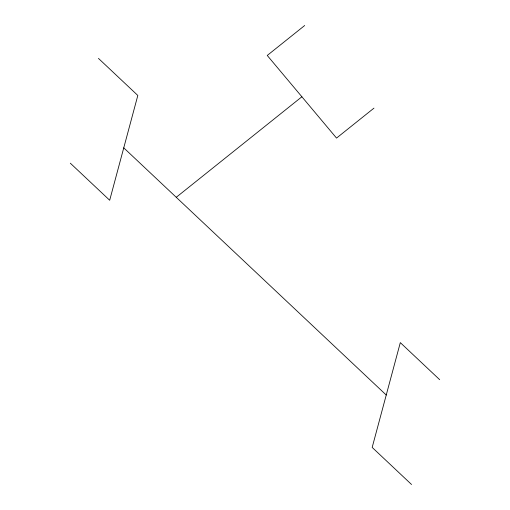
<?xml version="1.0" encoding="UTF-8"?>
<svg xmlns="http://www.w3.org/2000/svg" width="510" height="510" viewBox="0 0 510 510"><rect width="100%" height="100%" fill="white"/><g stroke="black" fill="none" stroke-linecap="round" stroke-linejoin="round"><path stroke-width="0.76" d="M304.687 25.5L267.246 55.456L336.53 138.089L373.97 108.133M176.25 197.293L301.888 96.772M98.449 58.389L137.821 95.459L109.688 200.264L70.316 163.187M439.684 379.695L400.312 342.624L372.179 447.423L411.551 484.5M123.758 147.862L386.242 395.027"/></g></svg>
